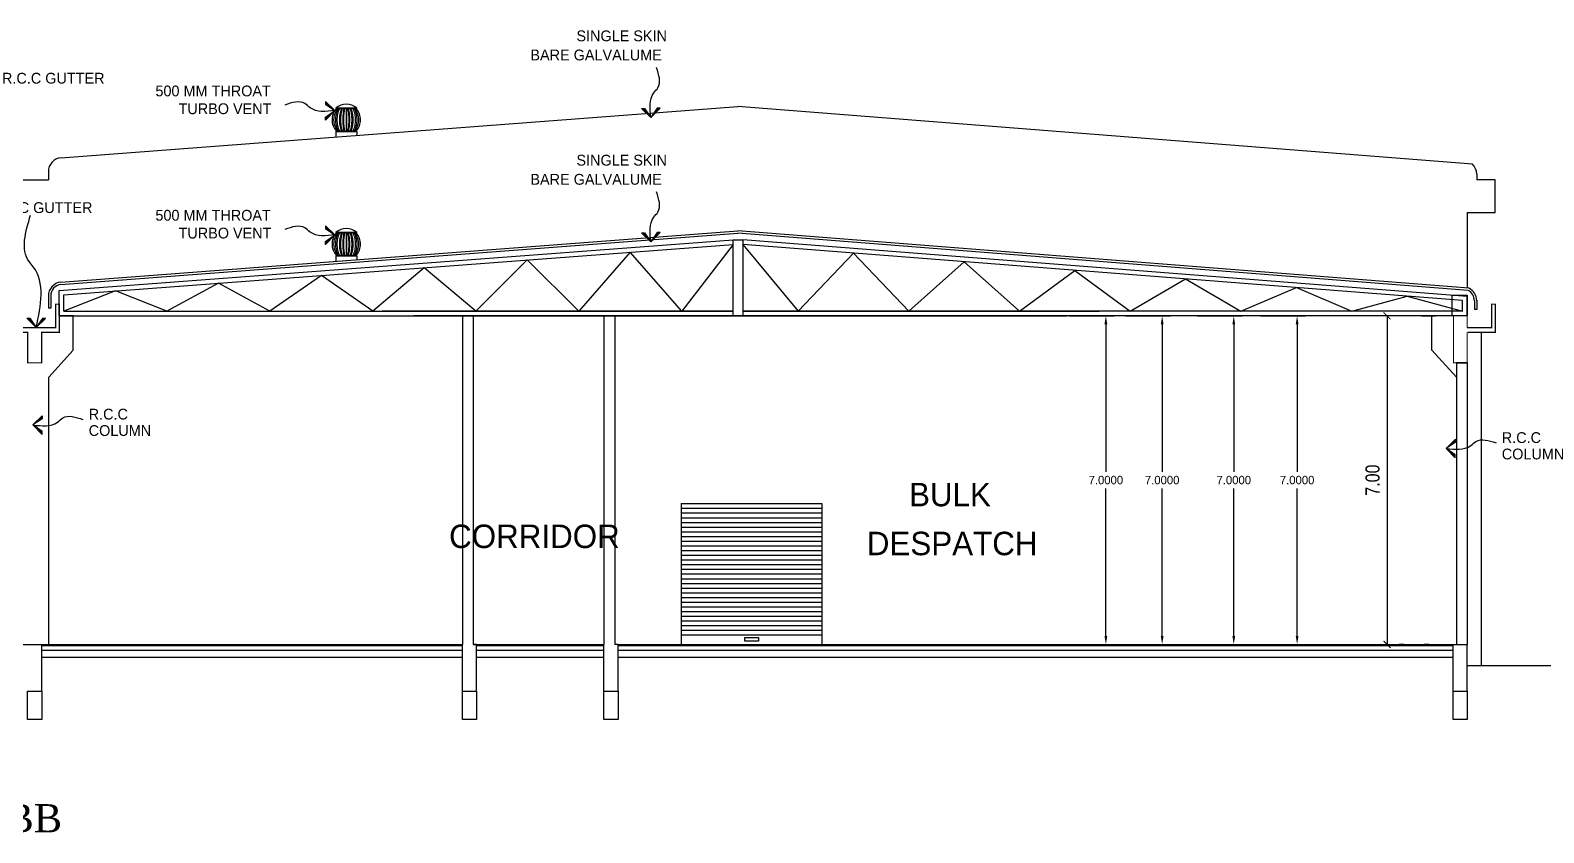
# Model space of a CAD drawing. Header units: metres. Extents: x 1422408 to 2267428, y 4130 to 80428.
# Drawn here: x 2267221.99 to 2267254.27, y 4286.58 to 4303.68 of the extents above; entities that cross this region are included whole.
import ezdxf

# ---------------------------------------------------------------- set-up
doc = ezdxf.new("R2010")
doc.units = ezdxf.units.M
doc.header["$LTSCALE"] = 3.5
doc.header["$MEASUREMENT"] = 0
doc.linetypes.add('DASHDOTX2', pattern=[2, 1, -0.5, 0, -0.5])
doc.linetypes.add('DOT2', pattern=[0.125, 0, -0.125])
doc.layers.get('0').update_dxf_attribs({"linetype": 'CONTINUOUS'})
doc.layers.get('DEFPOINTS').update_dxf_attribs({"linetype": 'CONTINUOUS'})
for name, color, linetype in [('ar', 12, 'CONTINUOUS'), ('BLK_1_FLR_0_AC_ROOM_1', 117, 'CONTINUOUS'), ('BLK_1_FLR_0_REGULAR_ROOM_1', 117, 'CONTINUOUS'), ('BLK_1_FLR_0_REGULAR_ROOM_2', 117, 'CONTINUOUS'), ('BLK_1_FLR_0_REGULAR_ROOM_3', 117, 'CONTINUOUS'), ('CLINE', 250, 'DASHDOTX2'), ('COL', 2, 'CONTINUOUS'), ('COLUMN', 2, 'CONTINUOUS'), ('ED', 30, 'CONTINUOUS'), ('FURN', 35, 'CONTINUOUS'), ('GD', 12, 'CONTINUOUS'), ('TEXT', 4, 'CONTINUOUS'), ('WALL', 125, 'CONTINUOUS')]:
    doc.layers.add(name, color=color, linetype=linetype)
doc.styles.add('GD', font='romantic.ttf')
doc.styles.add('ID', font='GOTHIC.TTF', dxfattribs={"width": 0.85})
doc.styles.add('S2', font='GOTHIC.TTF')
doc.dimstyles.new('1-100-ID', dxfattribs={"dimtxt": 0.3, "dimasz": 0.15, "dimexe": 0.1, "dimexo": 0.06, "dimgap": 0.15, "dimtad": 1, "dimzin": 3, "dimdsep": 46, "dimtxsty": 'ID', "dimblk": 'ARCHTICK', "dimcen": 0, "dimclrd": 252, "dimclre": 252, "dimclrt": 3, "dimadec": 0, "dimazin": 0, "dimtfac": 1, "dimtix": 1, "dimtmove": 2, "dimatfit": 3, "dimldrblk": 'OPEN90', "dimfxl": 0, "dimtolj": 1, "dimtzin": 0, "dimarcsym": 0})
doc.dimstyles.get("Standard").update_dxf_attribs({"dimtxt": 0.18, "dimasz": 0.18, "dimexe": 0.18, "dimexo": 0.0625, "dimgap": 0.09, "dimtad": 0, "dimtih": 1, "dimtoh": 1, "dimdec": 4, "dimzin": 0, "dimdsep": 46, "dimtxsty": 'Standard', "dimcen": 0.09, "dimadec": 0, "dimazin": 0, "dimtfac": 1, "dimtdec": 4, "dimtofl": 0, "dimtmove": 0, "dimatfit": 3, "dimfxl": 1, "dimtolj": 1, "dimtzin": 0, "dimarcsym": 0})

# ---------------------------------------------------------------- blocks, each defined once
blk = doc.blocks.new('*D90')
at = {"layer": 'BLK_1_FLR_0_REGULAR_ROOM_1', "color": 0, "lineweight": -2, "transparency": 16777216}
for p, q in [((2267244.147, 4297.595), (2267245.109, 4297.595)), ((2267244.929, 4297.415), (2267244.929, 4294.275)), ((2267244.929, 4290.775), (2267244.929, 4293.915)), ((2267244.147, 4290.595), (2267245.109, 4290.595))]:
    blk.add_line(p, q, dxfattribs=at)
at = {"layer": 'BLK_1_FLR_0_REGULAR_ROOM_1', "color": 0, "transparency": 16777216}
for points in [[(2267244.899, 4297.415), (2267244.959, 4297.415), (2267244.929, 4297.595)], [(2267244.899, 4290.775), (2267244.959, 4290.775), (2267244.929, 4290.595)]]:
    blk.add_solid(points, dxfattribs=at)
at = {"layer": 'DEFPOINTS', "color": 0, "transparency": 16777216}
for p in [(2267244.085, 4297.595), (2267244.085, 4290.595), (2267244.929, 4290.595)]:
    blk.add_point(p, dxfattribs=at)
at = {"layer": 'BLK_1_FLR_0_REGULAR_ROOM_1', "color": 0, "transparency": 16777216, "insert": (2267244.929, 4294.095), "char_height": 0.18, "attachment_point": 5}
blk.add_mtext('\\A1;7.0000', dxfattribs=at)
blk = doc.blocks.new('*D91')
at = {"layer": 'BLK_1_FLR_0_REGULAR_ROOM_2', "color": 0, "lineweight": -2, "transparency": 16777216}
for p, q in [((2267245.347, 4297.595), (2267246.31, 4297.595)), ((2267246.13, 4297.415), (2267246.13, 4294.275)), ((2267246.13, 4290.775), (2267246.13, 4293.915)), ((2267245.347, 4290.595), (2267246.31, 4290.595))]:
    blk.add_line(p, q, dxfattribs=at)
at = {"layer": 'BLK_1_FLR_0_REGULAR_ROOM_2', "color": 0, "transparency": 16777216}
for points in [[(2267246.1, 4297.415), (2267246.16, 4297.415), (2267246.13, 4297.595)], [(2267246.1, 4290.775), (2267246.16, 4290.775), (2267246.13, 4290.595)]]:
    blk.add_solid(points, dxfattribs=at)
at = {"layer": 'DEFPOINTS', "color": 0, "transparency": 16777216}
for p in [(2267245.285, 4297.595), (2267245.285, 4290.595), (2267246.13, 4290.595)]:
    blk.add_point(p, dxfattribs=at)
at = {"layer": 'BLK_1_FLR_0_REGULAR_ROOM_2', "color": 0, "transparency": 16777216, "insert": (2267246.13, 4294.095), "char_height": 0.18, "attachment_point": 5}
blk.add_mtext('\\A1;7.0000', dxfattribs=at)
blk = doc.blocks.new('*D92')
at = {"layer": 'BLK_1_FLR_0_REGULAR_ROOM_3', "color": 0, "lineweight": -2, "ltscale": 400, "transparency": 16777216}
for p, q in [((2267246.874, 4297.595), (2267247.837, 4297.595)), ((2267247.657, 4297.415), (2267247.657, 4294.275)), ((2267247.657, 4290.775), (2267247.657, 4293.915)), ((2267246.874, 4290.595), (2267247.837, 4290.595))]:
    blk.add_line(p, q, dxfattribs=at)
at = {"layer": 'BLK_1_FLR_0_REGULAR_ROOM_3', "color": 0, "ltscale": 400, "transparency": 16777216}
for points in [[(2267247.627, 4297.415), (2267247.687, 4297.415), (2267247.657, 4297.595)], [(2267247.627, 4290.775), (2267247.687, 4290.775), (2267247.657, 4290.595)]]:
    blk.add_solid(points, dxfattribs=at)
at = {"layer": 'DEFPOINTS', "color": 0, "ltscale": 400, "transparency": 16777216}
for p in [(2267246.812, 4297.595), (2267246.812, 4290.595), (2267247.657, 4290.595)]:
    blk.add_point(p, dxfattribs=at)
at = {"layer": 'BLK_1_FLR_0_REGULAR_ROOM_3', "color": 0, "ltscale": 400, "transparency": 16777216, "insert": (2267247.657, 4294.095), "char_height": 0.18, "attachment_point": 5}
blk.add_mtext('\\A1;7.0000', dxfattribs=at)
blk = doc.blocks.new('*D93')
at = {"layer": 'BLK_1_FLR_0_AC_ROOM_1', "color": 0, "lineweight": -2, "transparency": 16777216}
for p, q in [((2267248.226, 4297.595), (2267249.188, 4297.595)), ((2267249.008, 4297.415), (2267249.008, 4294.275)), ((2267249.008, 4290.775), (2267249.008, 4293.915)), ((2267248.226, 4290.595), (2267249.188, 4290.595))]:
    blk.add_line(p, q, dxfattribs=at)
at = {"layer": 'BLK_1_FLR_0_AC_ROOM_1', "color": 0, "transparency": 16777216}
for points in [[(2267248.978, 4297.415), (2267249.038, 4297.415), (2267249.008, 4297.595)], [(2267248.978, 4290.775), (2267249.038, 4290.775), (2267249.008, 4290.595)]]:
    blk.add_solid(points, dxfattribs=at)
at = {"layer": 'DEFPOINTS', "color": 0, "transparency": 16777216}
for p in [(2267248.164, 4297.595), (2267248.164, 4290.595), (2267249.008, 4290.595)]:
    blk.add_point(p, dxfattribs=at)
at = {"layer": 'BLK_1_FLR_0_AC_ROOM_1', "color": 0, "transparency": 16777216, "insert": (2267249.008, 4294.095), "char_height": 0.18, "attachment_point": 5}
blk.add_mtext('\\A1;7.0000', dxfattribs=at)
blk = doc.blocks.new('ar')
at = {"layer": 'ar'}
for points in [[(-239, 355), (-350, 356), (0, 0)], [(356, 350), (245, 351), (0, 0)]]:
    blk.add_hatch(color=205, dxfattribs=at).paths.add_polyline_path(points)
at = {"layer": 'ar', "color": 205}
for p, q in [((0, 0), (-350, 356)), ((-350, 356), (-239, 355)), ((-239, 355), (0, 0)), ((245, 351), (0, 0)), ((0, 0), (356, 350)), ((356, 350), (245, 351))]:
    blk.add_line(p, q, dxfattribs=at)
blk = doc.blocks.new('_ArchTick')
at = {"color": 0, "linetype": 'ByBlock', "const_width": 0.15}
blk.add_lwpolyline([(-0.5, -0.5), (0.5, 0.5)], dxfattribs=at)
blk = doc.blocks.new('*D228')
at = {"layer": 'DEFPOINTS', "color": 0, "transparency": 16777216}
for p in [(2267251.879, 4297.595), (2267250.926, 4290.595), (2267251.879, 4290.595)]:
    blk.add_point(p, dxfattribs=at)
at = {"layer": 'ED', "color": 252, "linetype": 'DOT2', "lineweight": -2, "transparency": 16777216}
for p, q in [((2267251.819, 4297.595), (2267250.826, 4297.595)), ((2267251.819, 4290.595), (2267250.826, 4290.595))]:
    blk.add_line(p, q, dxfattribs=at)
at = {"layer": 'ED', "color": 252, "lineweight": -2, "transparency": 16777216}
blk.add_line((2267250.926, 4297.595), (2267250.926, 4290.595), dxfattribs=at)
at = {"layer": 'ED', "color": 252, "lineweight": -2, "transparency": 16777216, "xscale": 0.15, "yscale": 0.15, "zscale": 0.15}
for p, rotation in [((2267250.926, 4297.595), 90), ((2267250.926, 4290.595), 270)]:
    blk.add_blockref('_ArchTick', p, dxfattribs=dict(at, rotation=rotation))
at = {"layer": 'ED', "color": 3, "transparency": 16777216, "insert": (2267250.618, 4294.095), "char_height": 0.3, "attachment_point": 5, "rotation": 90, "style": 'ID'}
blk.add_mtext('\\A1;7.00', dxfattribs=at)
blk = doc.blocks.new('_Open90')
at = {"color": 0, "linetype": 'ByBlock', "lineweight": -2}
for p, q in [((0, 0), (-1, 0)), ((-0.5, 0.5), (0, 0)), ((0, 0), (-0.5, -0.5))]:
    blk.add_line(p, q, dxfattribs=at)

msp = doc.modelspace()

# ---------------------------------------------------------------- linework, layer by layer
at = {"layer": 'CLINE', "color": 233}
for p, q in [((2267228.72287, 4302.01128), (2267228.72287, 4301.53528)), ((2267228.73487, 4302.01128), (2267228.73487, 4301.53528)), ((2267228.72287, 4299.36128), (2267228.72287, 4298.88528)), ((2267228.73487, 4299.36128), (2267228.73487, 4298.88528))]:
    msp.add_line(p, q, dxfattribs=at)
for centre, radius, start, end in [((2267228.77654, 4301.77328), 0.35134, 137.35915, 222.64085), ((2267229.06572, 4301.77328), 0.56692, 155.177267, 204.822733), ((2267229.37418, 4301.77328), 0.79251, 162.523659, 197.476341), ((2267229.93291, 4301.77328), 1.27809, 169.267961, 190.732039), ((2267227.52482, 4301.77328), 1.27809, 349.267961, 10.732039), ((2267228.08356, 4301.77328), 0.79251, 342.523659, 17.476341), ((2267228.39201, 4301.77328), 0.56692, 335.177267, 24.822733), ((2267228.68119, 4301.77328), 0.35134, 317.35915, 42.64085), ((2267228.77654, 4299.12328), 0.35134, 137.35915, 222.64085), ((2267229.06572, 4299.12328), 0.56692, 155.177267, 204.822733), ((2267229.37418, 4299.12328), 0.79251, 162.523659, 197.476341), ((2267229.93291, 4299.12328), 1.27809, 169.267961, 190.732039), ((2267227.52482, 4299.12328), 1.27809, 349.267961, 10.732039), ((2267228.08356, 4299.12328), 0.79251, 342.523659, 17.476341), ((2267228.39201, 4299.12328), 0.56692, 335.177267, 24.822733), ((2267228.68119, 4299.12328), 0.35134, 317.35915, 42.64085)]:
    msp.add_arc(centre, radius, start, end, dxfattribs=at)
at = {"layer": 'CLINE', "color": 250}
for centre, radius, start, end in [((2267228.81109, 4301.77328), 0.35134, 137.35915, 222.64085), ((2267229.09621, 4301.77328), 0.56692, 155.177267, 204.822733), ((2267229.39856, 4301.77328), 0.79251, 162.523659, 197.476341), ((2267229.94714, 4301.77328), 1.27809, 169.267961, 190.732039), ((2267227.51059, 4301.77328), 1.27809, 349.267961, 10.732039), ((2267228.05917, 4301.77328), 0.79251, 342.523659, 17.476341), ((2267228.36152, 4301.77328), 0.56692, 335.177267, 24.822733), ((2267228.64664, 4301.77328), 0.35134, 317.35915, 42.64085), ((2267228.81109, 4299.12328), 0.35134, 137.35915, 222.64085), ((2267229.09621, 4299.12328), 0.56692, 155.177267, 204.822733), ((2267229.39856, 4299.12328), 0.79251, 162.523659, 197.476341), ((2267229.94714, 4299.12328), 1.27809, 169.267961, 190.732039), ((2267227.51059, 4299.12328), 1.27809, 349.267961, 10.732039), ((2267228.05917, 4299.12328), 0.79251, 342.523659, 17.476341), ((2267228.36152, 4299.12328), 0.56692, 335.177267, 24.822733), ((2267228.64664, 4299.12328), 0.35134, 317.35915, 42.64085)]:
    msp.add_arc(centre, radius, start, end, dxfattribs=at)
at = {"layer": 'COL'}
for points in [[(2267222.23216, 4288.99458), (2267221.93216, 4288.99458), (2267221.93216, 4289.59458), (2267222.23216, 4289.59458)], [(2267231.5057, 4288.99458), (2267231.2057, 4288.99458), (2267231.2057, 4289.59458), (2267231.5057, 4289.59458)], [(2267234.52408, 4288.99458), (2267234.22408, 4288.99458), (2267234.22408, 4289.59458), (2267234.52408, 4289.59458)], [(2267252.63401, 4288.99458), (2267252.33401, 4288.99458), (2267252.33401, 4289.59458), (2267252.63401, 4289.59458)]]:
    msp.add_lwpolyline(points, close=True, dxfattribs=at)
at = {"layer": 'COLUMN', "ltscale": 0.25, "const_width": 0.025}
msp.add_lwpolyline([(2267222.23216, 4297.24458), (2267222.60716, 4297.24458), (2267222.60716, 4297.84458), (2267222.53216, 4297.84458), (2267222.53216, 4297.34458), (2267221.63216, 4297.34458), (2267221.63216, 4297.84458), (2267221.55716, 4297.84458), (2267221.55716, 4297.24458), (2267221.93216, 4297.24458), (2267221.93216, 4296.59458), (2267222.23216, 4296.59458)], close=True, dxfattribs=at)
for points in [[(2267252.63401, 4297.34458), (2267252.63401, 4297.59458), (2267252.34401, 4297.59458), (2267252.34401, 4296.59458), (2267252.53401, 4296.59458)], [(2267252.63401, 4297.34458), (2267253.15901, 4297.34458), (2267253.15901, 4297.84458), (2267253.23401, 4297.84458), (2267253.23401, 4297.24458), (2267252.64401, 4297.24458)], [(2267252.64401, 4296.59458), (2267252.34401, 4296.59458), (2267252.34401, 4297.24458)], [(2267252.63401, 4296.59458), (2267252.63401, 4297.24458)]]:
    msp.add_lwpolyline(points, dxfattribs=at)
at = {"layer": 'ED'}
msp.add_lwpolyline([(2267252.63401, 4297.59458), (2267252.31305, 4297.59458), (2267252.31305, 4298.03557), (2267252.63401, 4298.03557)], close=True, dxfattribs=at)
at = {"layer": 'FURN', "color": 250}
for p, q in [((2267235.87408, 4293.59458), (2267235.87408, 4290.59458)), ((2267235.87408, 4293.59458), (2267238.87408, 4293.59458)), ((2267235.87408, 4293.49458), (2267238.87408, 4293.49458)), ((2267235.87408, 4293.39458), (2267238.87408, 4293.39458)), ((2267238.87408, 4293.59458), (2267238.87408, 4290.59458)), ((2267235.87408, 4293.29458), (2267238.87408, 4293.29458)), ((2267235.87408, 4293.19458), (2267238.87408, 4293.19458)), ((2267235.87408, 4293.09458), (2267238.87408, 4293.09458)), ((2267235.87408, 4292.99458), (2267238.87408, 4292.99458)), ((2267235.87408, 4292.89458), (2267238.87408, 4292.89458)), ((2267235.87408, 4292.79458), (2267238.87408, 4292.79458)), ((2267235.87408, 4292.69458), (2267238.87408, 4292.69458)), ((2267235.87408, 4292.59458), (2267238.87408, 4292.59458)), ((2267235.87408, 4292.49458), (2267238.87408, 4292.49458)), ((2267235.87408, 4292.49458), (2267238.87408, 4292.49458)), ((2267235.87408, 4292.39458), (2267238.87408, 4292.39458)), ((2267235.87408, 4292.29458), (2267238.87408, 4292.29458)), ((2267235.87408, 4292.19458), (2267238.87408, 4292.19458)), ((2267235.87408, 4292.09458), (2267238.87408, 4292.09458)), ((2267235.87408, 4291.99458), (2267238.87408, 4291.99458)), ((2267235.87408, 4291.89458), (2267238.87408, 4291.89458)), ((2267235.87408, 4291.79458), (2267238.87408, 4291.79458)), ((2267235.87408, 4291.69458), (2267238.87408, 4291.69458)), ((2267235.87408, 4291.59458), (2267238.87408, 4291.59458)), ((2267235.87408, 4291.59458), (2267238.87408, 4291.59458)), ((2267235.87408, 4291.49458), (2267238.87408, 4291.49458)), ((2267235.87408, 4291.39458), (2267238.87408, 4291.39458)), ((2267235.87408, 4291.29458), (2267238.87408, 4291.29458)), ((2267235.87408, 4291.19458), (2267238.87408, 4291.19458)), ((2267235.87408, 4291.09458), (2267238.87408, 4291.09458)), ((2267235.87408, 4290.99458), (2267238.87408, 4290.99458)), ((2267235.87408, 4290.89458), (2267238.87408, 4290.89458)), ((2267235.87408, 4290.79458), (2267238.87408, 4290.79458))]:
    msp.add_line(p, q, dxfattribs=at)
msp.add_lwpolyline([(2267237.22953, 4290.74023), (2267237.51862, 4290.74023), (2267237.51862, 4290.66147), (2267237.22953, 4290.66147)], close=True, dxfattribs=at)
at = {"layer": 'GD'}
for points in [[(2267235.22589, 4301.82054), (2267235.28704, 4302.34658), (2267235.37575, 4302.45869), (2267235.34516, 4302.88671)], [(2267228.48517, 4301.96961), (2267227.95913, 4302.03076), (2267227.84703, 4302.11947), (2267227.41901, 4302.08887)], [(2267235.22589, 4299.17054), (2267235.28704, 4299.69658), (2267235.37575, 4299.80869), (2267235.34516, 4300.23671)], [(2267222.11487, 4297.34458), (2267222.05372, 4298.63982), (2267221.96501, 4298.75192), (2267221.99561, 4299.7429)], [(2267228.48517, 4299.31961), (2267227.95913, 4299.38076), (2267227.84703, 4299.46947), (2267227.41901, 4299.43887)], [(2267222.04592, 4295.26965), (2267222.57196, 4295.3308), (2267222.68406, 4295.41951), (2267223.11209, 4295.38891)], [(2267252.18379, 4294.76965), (2267252.70983, 4294.8308), (2267252.82194, 4294.91951), (2267253.24996, 4294.88891)]]:
    msp.add_spline(points, degree=3, dxfattribs=at)
at = {"layer": 'WALL', "color": 252}
for p, q in [((2267222.63827, 4300.96548), (2267237.08216, 4302.05553)), ((2267228.95387, 4302.02328), (2267228.50387, 4302.02328)), ((2267228.50387, 4302.02328), (2267228.50387, 4302.01128)), ((2267228.95387, 4302.01128), (2267228.50387, 4302.01128)), ((2267228.95387, 4302.01128), (2267228.95387, 4302.02328)), ((2267252.74944, 4300.83026), (2267237.08216, 4302.05553)), ((2267228.50387, 4301.53528), (2267228.95387, 4301.53528)), ((2267228.50387, 4301.53528), (2267228.50387, 4301.52328)), ((2267228.50387, 4301.52328), (2267228.50387, 4301.40639)), ((2267228.50387, 4301.52328), (2267228.95387, 4301.52328)), ((2267228.95387, 4301.52328), (2267228.95387, 4301.53528)), ((2267228.95387, 4301.52328), (2267228.95387, 4301.4421)), ((2267221.78949, 4300.49458), (2267222.37483, 4300.49458)), ((2267222.37483, 4300.66772), (2267222.37483, 4300.49458)), ((2267252.83901, 4300.61644), (2267252.83901, 4300.49458)), ((2267253.23401, 4300.49458), (2267252.83901, 4300.49458)), ((2267253.23401, 4299.79841), (2267253.23401, 4300.49458)), ((2267252.63401, 4299.79841), (2267252.63401, 4298.18929)), ((2267252.63401, 4299.79841), (2267253.23401, 4299.79841)), ((2267222.63827, 4298.31548), (2267237.08216, 4299.40553)), ((2267222.64416, 4298.26583), (2267237.08216, 4299.35515)), ((2267228.95387, 4299.37328), (2267228.50387, 4299.37328)), ((2267228.50387, 4299.37328), (2267228.50387, 4299.36128)), ((2267228.95387, 4299.36128), (2267228.50387, 4299.36128)), ((2267228.95387, 4299.36128), (2267228.95387, 4299.37328)), ((2267252.6706, 4298.18643), (2267237.08216, 4299.40553)), ((2267252.65664, 4298.13744), (2267237.08216, 4299.35515)), ((2267228.50387, 4298.88528), (2267228.95387, 4298.88528)), ((2267228.50387, 4298.88528), (2267228.50387, 4298.87328)), ((2267228.50387, 4298.87328), (2267228.50387, 4298.75639)), ((2267228.50387, 4298.87328), (2267228.95387, 4298.87328)), ((2267228.95387, 4298.87328), (2267228.95387, 4298.88528)), ((2267228.95387, 4298.87328), (2267228.95387, 4298.7921)), ((2267222.37483, 4298.01772), (2267222.37483, 4297.76136)), ((2267222.42483, 4298.01772), (2267222.42483, 4297.76136)), ((2267252.78928, 4297.9167), (2267252.78928, 4297.73394)), ((2267252.83901, 4297.92936), (2267252.83901, 4297.73394)), ((2267222.42483, 4297.76136), (2267222.37483, 4297.76136)), ((2267222.90716, 4297.59458), (2267222.60716, 4297.59458)), ((2267222.90716, 4297.59458), (2267222.60716, 4297.59458)), ((2267222.90716, 4296.86206), (2267222.90716, 4297.59458)), ((2267251.65901, 4297.59458), (2267251.95901, 4297.59458)), ((2267251.74928, 4297.59458), (2267251.74928, 4297.59458)), ((2267251.87901, 4296.86206), (2267251.87901, 4297.59458)), ((2267252.83901, 4297.73394), (2267252.78928, 4297.73394)), ((2267252.93728, 4290.14458), (2267252.93728, 4297.24458)), ((2267222.38216, 4296.28706), (2267222.90716, 4296.86206)), ((2267252.40401, 4296.28706), (2267251.87901, 4296.86206)), ((2267222.38216, 4290.59458), (2267222.38216, 4296.28706)), ((2267216.11384, 4290.59458), (2267231.2057, 4290.59458)), ((2267231.4357, 4290.59458), (2267234.22408, 4290.59458)), ((2267234.52408, 4290.59458), (2267252.63401, 4290.59458))]:
    msp.add_line(p, q, dxfattribs=at)
at = {"layer": 'WALL', "color": 56}
for p, q in [((2267222.60716, 4298.13397), (2267236.9802, 4299.21669)), ((2267252.63401, 4298.01051), (2267237.18412, 4299.21669)), ((2267222.70716, 4298.04533), (2267236.9802, 4299.11594)), ((2267252.53401, 4297.92238), (2267237.18412, 4299.11594)), ((2267222.60716, 4297.59458), (2267222.60716, 4298.13397)), ((2267222.70716, 4297.69458), (2267222.70716, 4298.04533)), ((2267252.53401, 4297.69458), (2267252.53401, 4297.92238)), ((2267252.63401, 4297.59458), (2267252.63401, 4298.01051)), ((2267222.60716, 4297.59458), (2267237.33103, 4297.59458)), ((2267222.70716, 4297.69458), (2267236.9802, 4297.69458)), ((2267236.9802, 4297.69458), (2267229.49226, 4297.69458)), ((2267237.18412, 4297.59458), (2267230.17307, 4297.59458)), ((2267236.9802, 4297.69458), (2267236.83329, 4297.69458)), ((2267252.63401, 4297.59458), (2267236.83329, 4297.59458)), ((2267236.9802, 4297.59458), (2267244.10625, 4297.59458)), ((2267252.53401, 4297.69458), (2267237.18412, 4297.69458)), ((2267237.18412, 4297.69458), (2267244.78706, 4297.69458))]:
    msp.add_line(p, q, dxfattribs=at)
at = {"layer": 'WALL'}
for p, q in [((2267231.2057, 4297.59458), (2267231.2057, 4290.59458)), ((2267231.4357, 4297.59458), (2267231.4357, 4290.59458)), ((2267234.22408, 4297.59458), (2267234.22408, 4290.59458)), ((2267234.45408, 4297.59458), (2267234.45408, 4290.59458)), ((2267252.40401, 4296.59458), (2267252.40401, 4290.59458)), ((2267252.63401, 4296.59458), (2267252.40401, 4296.59458)), ((2267252.40401, 4296.59458), (2267252.63401, 4296.59458)), ((2267252.63401, 4296.59458), (2267252.63401, 4290.59458)), ((2267222.23216, 4289.59458), (2267222.23216, 4290.59458)), ((2267222.23216, 4290.56958), (2267231.2057, 4290.56958)), ((2267231.2057, 4289.59458), (2267231.2057, 4290.59458)), ((2267231.5057, 4290.59458), (2267231.4357, 4290.59458)), ((2267231.5057, 4289.59458), (2267231.5057, 4290.59458)), ((2267231.5057, 4290.56958), (2267234.22408, 4290.56958)), ((2267234.22408, 4289.59458), (2267234.22408, 4290.59458)), ((2267234.52408, 4290.59458), (2267234.45408, 4290.59458)), ((2267234.52408, 4289.59458), (2267234.52408, 4290.59458)), ((2267234.52408, 4290.56958), (2267252.33401, 4290.56958)), ((2267252.33401, 4289.59458), (2267252.33401, 4290.59458)), ((2267252.63401, 4289.59458), (2267252.63401, 4290.59458)), ((2267222.23216, 4290.46958), (2267231.2057, 4290.46958)), ((2267222.23216, 4290.31958), (2267231.2057, 4290.31958)), ((2267231.5057, 4290.46958), (2267234.22408, 4290.46958)), ((2267231.5057, 4290.31958), (2267234.22408, 4290.31958)), ((2267234.52408, 4290.46958), (2267252.33401, 4290.46958)), ((2267234.52408, 4290.31958), (2267252.33401, 4290.31958)), ((2267252.63401, 4290.14458), (2267257.15441, 4290.14458))]:
    msp.add_line(p, q, dxfattribs=at)
at = {"layer": 'WALL', "color": 250}
msp.add_line((2267252.53928, 4297.59458), (2267252.53928, 4297.59458), dxfattribs=at)
at = {"layer": 'WALL', "color": 3}
msp.add_lwpolyline([(2267236.9802, 4297.59458), (2267236.9802, 4299.21669), (2267237.18412, 4299.21669), (2267237.18412, 4297.59458)], dxfattribs=at)
at = {"layer": 'WALL', "color": 56}
for points in [[(2267236.9802, 4299.11594), (2267235.88227, 4297.69458), (2267234.78435, 4298.95123), (2267233.68642, 4297.69458), (2267232.58849, 4298.78652), (2267231.49057, 4297.69458), (2267230.39264, 4298.62181), (2267229.29472, 4297.69458), (2267228.19679, 4298.45711), (2267227.09886, 4297.69458), (2267226.00094, 4298.2924), (2267224.90301, 4297.69458), (2267223.80509, 4298.12769), (2267222.70716, 4297.69458)], [(2267237.18412, 4299.11594), (2267238.36488, 4297.69458), (2267239.54564, 4298.93232), (2267240.7264, 4297.69458), (2267241.90716, 4298.74869), (2267243.08792, 4297.69458), (2267244.26869, 4298.56507), (2267245.44945, 4297.69458), (2267246.63021, 4298.38144), (2267247.81097, 4297.69458), (2267248.99173, 4298.19782), (2267250.17249, 4297.69458), (2267251.35325, 4298.01419), (2267252.53401, 4297.69458)]]:
    msp.add_lwpolyline(points, dxfattribs=at)
at = {"layer": 'WALL', "color": 252}
for centre, radius, start, end in [((2267228.72887, 4301.76579), 0.34195, 48.853001, 131.146999), ((2267222.67483, 4300.66772), 0.3, 96.999988, 180), ((2267252.53901, 4300.61644), 0.3, 0, 45.457673), ((2267228.72887, 4299.11579), 0.34195, 48.853001, 131.146999), ((2267222.67483, 4298.01772), 0.3, 96.999988, 180), ((2267222.67483, 4298.01772), 0.25, 96.999988, 180), ((2267252.53928, 4297.9167), 0.25, 0, 62.000972), ((2267252.53928, 4297.9167), 0.3, 0, 64.039559)]:
    msp.add_arc(centre, radius, start, end, dxfattribs=at)

# ---------------------------------------------------------------- block references
at = {"layer": 'ar', "yscale": 0.0005625, "zscale": 0.0005625}
for p, xscale, rotation in [((2267228.48517, 4301.96961), -0.0005625, 90), ((2267228.48517, 4299.31961), -0.0005625, 90), ((2267222.04592, 4295.26965), 0.0005625, 270), ((2267252.18379, 4294.76965), 0.0005625, 270)]:
    msp.add_blockref('ar', p, dxfattribs=dict(at, xscale=xscale, rotation=rotation))
for p, xscale in [((2267235.22589, 4301.82054), -0.0005625), ((2267235.22589, 4299.17054), -0.0005625), ((2267222.11487, 4297.34458), 0.0005625)]:
    msp.add_blockref('ar', p, dxfattribs=dict(at, xscale=xscale))

# ---------------------------------------------------------------- texts
at = {"layer": 'TEXT'}
for s, height, style, p in [('SINGLE SKIN', 0.23, 'S2', (2267233.63727, 4303.44812)), ('BARE GALVALUME', 0.23, 'S2', (2267232.65555, 4303.04031)), ('R.C.C GUTTER', 0.23, 'S2', (2267221.38604, 4302.54538)), ('500 MM THROAT', 0.23, 'S2', (2267224.65842, 4302.27404)), ('TURBO VENT', 0.23, 'S2', (2267225.15105, 4301.89484)), ('SINGLE SKIN', 0.23, 'S2', (2267233.63727, 4300.79812)), ('BARE GALVALUME', 0.23, 'S2', (2267232.65555, 4300.39031)), ('R.C.C GUTTER', 0.23, 'S2', (2267221.12741, 4299.78739)), ('500 MM THROAT', 0.23, 'S2', (2267224.65842, 4299.62404)), ('TURBO VENT', 0.23, 'S2', (2267225.15105, 4299.24484)), ('R.C.C', 0.23, 'S2', (2267223.23483, 4295.38601)), ('COLUMN', 0.23, 'S2', (2267223.23483, 4295.03639)), ('R.C.C', 0.23, 'S2', (2267253.3727, 4294.88601)), ('COLUMN', 0.23, 'S2', (2267253.3727, 4294.53639)), ('SECTION ON BB', 0.6, 'GD', (2267215.86996, 4286.58964))]:
    msp.add_text(s, height=height, dxfattribs=dict(at, style=style)).set_placement(p)
at = {"layer": 'TEXT', "color": 0, "style": 'ID'}
for s, p in [('BULK', (2267240.73068, 4293.53688)), ('CORRIDOR', (2267230.92127, 4292.64703)), ('DESPATCH', (2267239.83084, 4292.49469))]:
    msp.add_text(s, height=0.5, dxfattribs=at).set_placement(p)

# ---------------------------------------------------------------- dimensions: what is measured, and where the dimension line sits
at = {"layer": 'BLK_1_FLR_0_AC_ROOM_1', "color": 4}
dim = msp.add_linear_dim(base=(2267249.00849, 4290.59458), p1=(2267248.16352, 4297.59458), p2=(2267248.16352, 4290.59458), angle=90, dimstyle='Standard', dxfattribs=at)
dim.commit()
dim.dimension.update_dxf_attribs({"geometry": '*D93', "text_midpoint": (2267249.00849, 4294.09458)})
at = {"layer": 'BLK_1_FLR_0_REGULAR_ROOM_1', "color": 4}
dim = msp.add_linear_dim(base=(2267244.9295, 4290.59458), p1=(2267244.08453, 4297.59458), p2=(2267244.08453, 4290.59458), angle=90, dimstyle='Standard', dxfattribs=at)
dim.commit()
dim.dimension.update_dxf_attribs({"geometry": '*D90', "text_midpoint": (2267244.9295, 4294.09458)})
at = {"layer": 'BLK_1_FLR_0_REGULAR_ROOM_2', "color": 4}
dim = msp.add_linear_dim(base=(2267246.12974, 4290.59458), p1=(2267245.28477, 4297.59458), p2=(2267245.28477, 4290.59458), angle=90, dimstyle='Standard', dxfattribs=at)
dim.commit()
dim.dimension.update_dxf_attribs({"geometry": '*D91', "text_midpoint": (2267246.12974, 4294.09458)})
at = {"layer": 'BLK_1_FLR_0_REGULAR_ROOM_3', "color": 4, "ltscale": 400}
dim = msp.add_linear_dim(base=(2267247.65659, 4290.59458), p1=(2267246.81162, 4297.59458), p2=(2267246.81162, 4290.59458), angle=90, dimstyle='Standard', dxfattribs=at)
dim.commit()
dim.dimension.update_dxf_attribs({"geometry": '*D92', "text_midpoint": (2267247.65659, 4294.09458)})
at = {"layer": 'ED'}
dim = msp.add_linear_dim(base=(2267250.926, 4290.59458), p1=(2267251.87901, 4297.59458), p2=(2267251.87901, 4290.59458), angle=90, dimstyle='1-100-ID', dxfattribs=at)
dim.commit()
dim.dimension.update_dxf_attribs({"geometry": '*D228', "text_midpoint": (2267250.61845, 4294.09458)})

doc.saveas('drawing.dxf')
